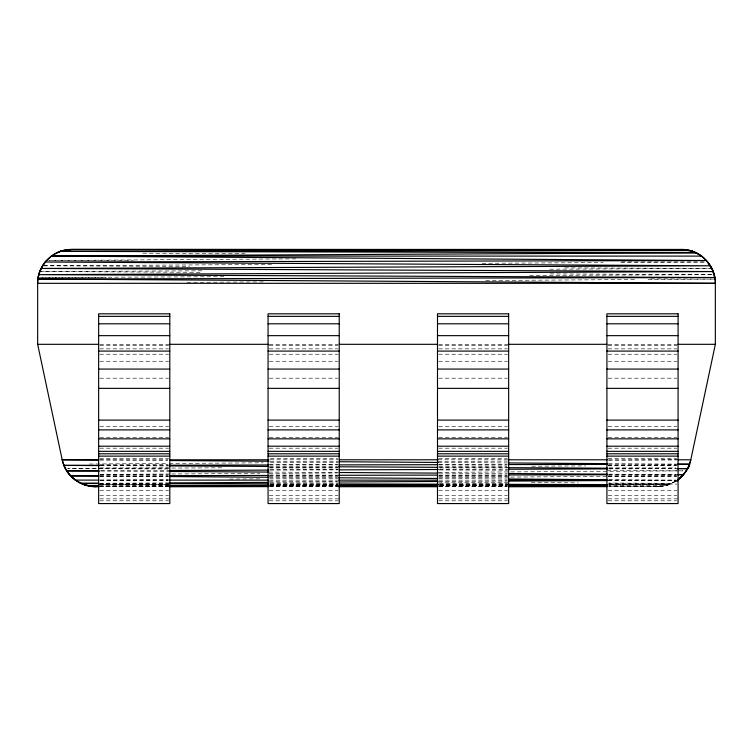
<?xml version="1.0" encoding="UTF-8"?>
<svg xmlns="http://www.w3.org/2000/svg" width="753" height="753" viewBox="0 0 753 753"><rect width="100%" height="100%" fill="white"/><g stroke="black" fill="none" stroke-linecap="round" stroke-linejoin="round"><path stroke-width="0.56" stroke-dasharray="3.77 2.82" d="M675.827 481.186L668.862 484.725L661.953 486.353L609.431 486.626M675.733 481.252L666.33 485.497L608.697 485.421M675.592 481.205L668.862 484.725L661.953 486.353L609.055 486.382M657.661 486.626L668.862 484.725L608.885 484.584M295.825 258.844L48.804 260.519L133.385 260.726M187.017 282.375L265.809 281.876M485.741 280.493L635.108 279.551M648.041 279.467L713.9 279.052L648.088 278.892M89.306 464.036L168.013 463.481M169.19 463.471L263.174 462.813M270.223 462.756L338.361 462.276M438.218 461.57L507.531 461.081M608.565 460.365L676.702 459.885M100.008 474.428L170.507 473.995M171.675 473.985L259.794 473.449M269.197 473.392L337.344 472.978M438.387 472.357L682.783 470.87L607.511 470.559M100.187 480.019L168.408 479.529M229.58 479.096L260.161 478.88M269.574 478.804L337.796 478.315M438.952 477.59L509.527 477.091M510.703 477.082L607.163 476.385M608.339 476.376L676.561 475.887M43.712 265.781L271.739 264.491M482.136 263.296L603.209 262.609M620.839 262.505L705.467 262.025L619.719 261.818M201.917 270.816L40.926 271.56L201.908 272.313M549.746 269.197L710.738 268.454L563.686 267.861M221.617 467.801L67.742 468.592L168.879 468.978M269.772 467.547L337.899 467.199M438.914 466.681L507.042 466.323M531.703 466.201L585.73 465.919M608.048 465.806L676.175 465.458M99.612 483.257L168.917 482.889M269.932 482.353L338.059 481.995M439.074 481.459L507.202 481.101M608.217 480.565L676.345 480.207L608.113 479.699M223.923 276.728L39.325 277.509L106.314 277.669M529.632 275.438L713.053 274.666L549.718 273.904M100.798 470.719L169.001 470.474M270.139 470.107L338.342 469.863M439.479 469.496L507.682 469.251M608.81 468.893L675.846 468.648M99.274 486.334L168.559 486.137M269.565 485.845L337.673 485.657M439.856 485.365L506.797 485.177M608.97 484.894L668.862 484.725L608.876 484.8M100.356 465.316L168.568 465.194M269.706 465.006L337.918 464.874M439.055 464.686L507.258 464.563M608.396 464.375L676.608 464.243M99.97 475.792L168.211 475.651M269.395 475.444L337.636 475.312M438.82 475.105L507.061 474.964M608.245 474.767L676.486 474.625L608.349 474.155M168.691 484.96L99.405 484.763L168.813 484.527M269.96 484.292L338.172 484.132M439.319 483.897L507.531 483.737M608.669 483.501L672.184 483.36L608.753 483.021M99.612 485.478L169.001 485.393M270.148 485.252L338.37 485.158M439.517 485.026L507.729 484.932M99.81 344.309L169.802 344.309M269.235 344.309L338.059 344.309M438.66 344.309L508.651 344.309M608.085 344.309L678.077 344.309M99.81 345.467L168.634 345.467M269.235 345.467L338.059 345.467M438.66 345.467L507.484 345.467M608.085 345.467L676.909 345.467M99.81 348.846L168.634 348.846M269.235 348.846L338.059 348.846M438.66 348.846L507.484 348.846M608.085 348.846L676.909 348.846M99.81 354.23L168.634 354.23M269.235 354.23L338.059 354.23M438.66 354.23L507.484 354.23M608.085 354.23L676.909 354.23M99.81 361.252L168.634 361.252M269.235 361.252L338.059 361.252M438.66 361.252L507.484 361.252M608.085 361.252L676.909 361.252M99.81 378.194L168.634 378.194M269.235 378.194L338.059 378.194M438.66 378.194L507.484 378.194M608.085 378.194L676.909 378.194M99.81 426.65L168.634 426.65M269.235 426.65L338.059 426.65M438.66 426.65L507.484 426.65M608.085 426.65L676.909 426.65M99.81 437.54L168.634 437.54M269.235 437.54L338.059 437.54M438.66 437.54L507.484 437.54M608.085 437.54L676.909 437.54M99.81 448.195L168.634 448.195M269.235 448.195L338.059 448.195M438.66 448.195L507.484 448.195M608.085 448.195L676.909 448.195M99.81 458.389L168.634 458.389M270.402 458.389L338.059 458.389M438.66 458.389L507.484 458.389M608.085 458.389L676.909 458.389M99.791 459.782L167.947 459.782M270.167 459.782L338.313 459.782M438.19 459.782L507.513 459.782M608.556 459.782L676.702 459.782M99.81 467.905L168.634 467.905M269.235 467.905L338.059 467.905M439.827 467.905L507.484 467.905M609.252 467.905L675.742 467.905M99.81 476.536L168.634 476.536M269.235 476.536L338.059 476.536M438.66 476.536L507.484 476.536M608.085 476.536L676.909 476.536M100.187 480.198L168.258 480.113M269.546 480.169L337.617 480.141M438.905 480.141L506.976 480.169M608.264 480.113L676.335 480.198M99.81 484.094L168.634 484.094M270.402 484.094L338.059 484.094M439.827 484.094L507.484 484.094M609.252 484.094L676.909 484.094M99.274 486.353L168.634 486.391M269.734 486.438L337.909 486.476M439.008 486.523L507.193 486.551M100.045 486.626L168.277 486.626M269.452 486.626L337.683 486.626M438.848 486.626L507.08 486.626M99.81 490.419L168.634 490.419M269.235 490.419L338.059 490.419M438.66 490.419L507.484 490.419M608.085 490.419L676.909 490.419M99.81 495.37L168.634 495.37M269.235 495.37L338.059 495.37M438.66 495.37L507.484 495.37M608.085 495.37L676.909 495.37M99.81 498.853L169.802 498.853M269.235 498.853L339.226 498.853M438.66 498.853L508.651 498.853M608.085 498.853L678.077 498.853M99.81 500.792L168.634 500.792M269.235 500.792L338.059 500.792M438.66 500.792L507.484 500.792M608.085 500.792L676.909 500.792M99.914 464.29L168.126 464.413M269.263 464.601L337.466 464.733M438.604 464.921L506.816 465.053M607.953 465.241L677.333 465.363M100.045 474.672L168.286 474.814M269.47 475.011L337.711 475.152M438.895 475.359L507.136 475.491M608.32 475.698L676.561 475.84M99.424 484.744L168.823 484.838M269.969 484.97L338.182 485.064M439.328 485.196L507.55 485.29M270.016 469.345L338.219 469.59M439.347 469.957L507.56 470.201M99.641 483.398L169.03 483.558M270.167 483.793L338.379 483.953M439.526 484.188L507.738 484.348M269.696 485.243L337.815 485.44M439.987 485.723L506.929 485.911M609.102 486.203L661.953 486.353M142.797 253.196L245.149 253.723M43.712 265.8L189.587 266.374M100.318 465.58L168.437 465.928M269.452 466.446L337.579 466.804M438.594 467.321L507.889 467.679M608.904 468.197L675.855 468.545M100.149 480.329L168.277 480.687M269.292 481.223L337.419 481.581M438.434 482.118L507.738 482.485M531.232 482.607L578.21 482.861M99.791 460.055L167.928 460.535M270.139 461.26L338.276 461.74M438.133 462.446L507.447 462.935M608.48 463.65L676.618 464.13M100.77 471.058L168.917 471.472M268.783 472.084L338.106 472.498M439.15 473.119L507.306 473.533M99.961 476.056L168.183 476.545M269.348 477.27L337.57 477.76M438.735 478.484L506.957 478.974"/><path stroke-width="1.13" d="M677.794 464.14L689.541 464.224C691.433 468.31 664.41 492.782 683.545 474.616C687.103 470.324 689.626 465.232 690.802 459.782L715.35 344.309L715.35 283.316C715.755 265.235 699.565 249.027 681.465 249.431L71.535 249.431C53.491 249.158 37.217 265.207 37.65 283.316L37.65 344.309L62.198 459.782C65.398 476.376 82.171 488.283 98.869 486.626M685.767 249.704L60.221 251.38L690.19 250.57L696.092 252.754L60.221 251.38L71.535 249.431L685.767 249.704C702.173 251.784 715.557 266.694 715.35 283.316L37.923 279.043C39.1 269.941 44.211 261.752 51.364 256.086L696.092 252.754L701.655 256.105L51.364 256.086C56.927 252.189 63.798 249.403 70.754 249.704L67.233 249.704M46.451 260.529C40.944 266.807 37.735 274.949 37.65 283.316L715.35 283.316M677.512 480.198C684.185 475.209 688.986 467.924 690.802 459.782L677.879 459.782M56.908 252.754L62.81 250.57L66.339 250.58M98.436 483.266L80.816 483.36L75.347 480.094L98.869 480.103M170.084 482.88L268.755 482.362M339.226 481.986L437.898 481.468M508.369 481.092L607.04 480.574M98.445 470.729L66.697 470.841L63.901 465.392L62.198 459.782L98.624 459.782M170.178 470.474L268.962 470.117M339.518 469.863L438.302 469.505M508.859 469.251L607.633 468.893M677.022 468.639L687.602 468.601L677.032 468.554M99.594 471.049L66.697 470.841C73.568 481.572 86.595 487.812 99.274 486.334M169.736 486.127L268.388 485.854M338.85 485.657L437.502 485.374M509.141 485.167L607.793 484.894M37.923 279.043L714.851 277.518L38.77 274.657L713.251 271.569L41.086 268.445L710.465 265.79L45.18 262.016L706.549 260.529L51.364 256.086M99.18 465.326L63.901 465.392L99.142 465.57M169.745 465.194L268.529 465.006M339.095 464.874L437.879 464.695M508.435 464.563L607.219 464.375M677.785 464.243L689.541 464.224M98.794 475.792L70.556 475.849L98.784 476.047M169.387 475.651L268.219 475.454M338.812 475.303L437.644 475.105M508.237 474.964L607.069 474.767M86.482 484.725L84.138 484.725L89.739 485.676M98.436 485.487L86.67 485.497L80.816 483.36L98.464 483.398M170.178 485.384L268.972 485.252M339.547 485.158L438.34 485.026M508.906 484.932L607.699 484.8M98.643 316.354L169.802 316.354M268.068 316.354L339.226 316.354M437.493 316.354L508.651 316.354M606.918 316.354L678.077 316.354M98.643 323.799L169.802 323.799M268.068 323.799L339.226 323.799M437.493 323.799L508.651 323.799M606.918 323.799L678.077 323.799M98.643 335.65L169.802 335.65M268.068 335.65L339.226 335.65M437.493 335.65L508.651 335.65M606.918 335.65L678.077 335.65M37.65 344.309L98.643 344.309M169.802 344.309L268.068 344.309M339.226 344.309L437.493 344.309M508.651 344.309L606.918 344.309M678.077 344.309L715.35 344.309M98.643 351.086L169.802 351.086M268.068 351.086L339.226 351.086M437.493 351.086L508.651 351.086M606.918 351.086L678.077 351.086M98.643 369.064L169.802 369.064M268.068 369.064L339.226 369.064M437.493 369.064L508.651 369.064M606.918 369.064L678.077 369.064M98.643 388.36L169.802 388.36M268.068 388.36L339.226 388.36M437.493 388.36L508.651 388.36M606.918 388.36L678.077 388.36M98.643 420.099L169.802 420.099M268.068 420.099L339.226 420.099M437.493 420.099L508.651 420.099M606.918 420.099L678.077 420.099M98.643 429.897L169.802 429.897M268.068 429.897L339.226 429.897M437.493 429.897L508.651 429.897M606.918 429.897L678.077 429.897M98.643 438.848L169.802 438.848M268.068 438.848L339.226 438.848M437.493 438.848L508.651 438.848M606.918 438.848L678.077 438.848M98.643 446.209L169.802 446.209M268.068 446.209L339.226 446.209M437.493 446.209L508.651 446.209M606.918 446.209L678.077 446.209M98.643 451.339L169.802 451.339M268.068 451.339L339.226 451.339M437.493 451.339L508.651 451.339M606.918 451.339L678.077 451.339M98.643 453.795L169.802 453.795M268.068 453.795L339.226 453.795M437.493 453.795L508.651 453.795M606.918 453.795L678.077 453.795M98.643 456.13L169.802 456.13M268.068 456.13L339.226 456.13M437.493 456.13L508.651 456.13M606.918 456.13L678.077 456.13M170.291 459.782L268.99 459.782M339.49 459.782L438.19 459.782M508.68 459.782L607.379 459.782M169.434 480.113L268.228 480.132M338.794 480.141L437.587 480.16M508.153 480.169L606.946 480.188M91.047 486.353L99.274 486.353M268.557 486.438L169.397 486.589L268.275 486.626M338.681 486.513L437.832 486.523M508.369 486.551L607.878 486.382M338.859 486.626L437.672 486.626M508.256 486.626L607.078 486.626M170.206 483.567L268.99 483.793M339.556 483.953L438.35 484.188M508.915 484.348L607.709 484.574M558.604 486.061L606.758 486.193M169.613 465.938L268.275 466.446M338.756 466.804L437.418 467.312M509.066 467.688L607.727 468.197M62.198 459.782L98.615 460.045M170.282 460.554L268.962 461.25M339.452 461.749L438.133 462.446M508.623 462.944L607.304 463.641M170.093 471.482L268.783 472.084M339.283 472.507L437.982 473.11M508.473 473.543L607.172 474.145M169.359 476.555L268.172 477.261M338.746 477.769L437.559 478.475M508.134 478.983L606.937 479.689M91.979 486.052L95.339 486.626M681.465 249.431L692.779 251.38M75.488 480.198L69.455 474.616L65.398 468.601L63.459 464.224M701.636 256.086L703.951 258.317M706.276 260.538L711.914 268.445L715.077 279.043M683.545 474.616L677.662 474.625L683.545 474.616M169.802 313.813L98.643 313.813L98.643 503.569L169.802 503.569L169.802 313.813M339.226 313.813L268.068 313.813L268.068 503.569L339.226 503.569L339.226 313.813M508.651 313.813L437.493 313.813L437.493 503.569L508.651 503.569L508.651 313.813M678.077 313.813L606.918 313.813L606.918 503.569L678.077 503.569L678.077 313.813"/></g></svg>
